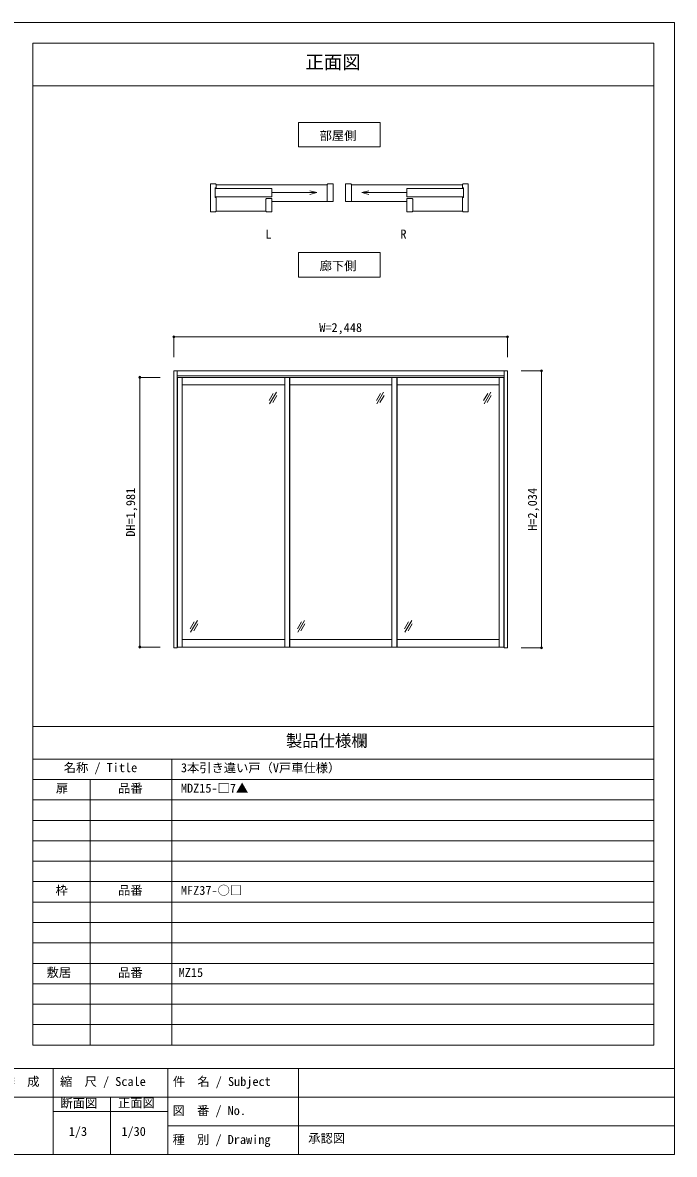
# Model space of a CAD drawing. Units: millimetres on the paper, enlarged 5 times, with parts at other scales. Extents: x -992 to 1008, y -685 to 700.
# Drawn here: x 210 to 1008, y -685 to 700 of the extents above; entities that cross this region are included whole.
import ezdxf
from ezdxf.enums import TextEntityAlignment as Align

# ---------------------------------------------------------------- set-up
doc = ezdxf.new("R2010")
doc.units = ezdxf.units.MM
doc.header["$LTSCALE"] = 5
doc.header["$PDMODE"] = 32
doc.header["$PDSIZE"] = 2.5
for name, color, linetype, lineweight in [('1-0_H-SYM', 7, 'Continuous', 20), ('1-1_0', 7, 'Continuous', 20), ('3-0', 7, 'Continuous', 20)]:
    doc.layers.add(name, color=color, linetype=linetype, lineweight=lineweight)
doc.styles.add('ＭＳ ゴシック', font='')
doc.styles.get('ＭＳ ゴシック').set_extended_font_data('MS Gothic')

msp = doc.modelspace()

# ---------------------------------------------------------------- linework, layer by layer
at = {"layer": '1-0_H-SYM'}
for p, q in [((222.5, -161.25), (222.5, 675)), ((222.5, -201.25), (982.5, -201.25))]:
    msp.add_line(p, q, dxfattribs=at)
at = {"layer": '1-1_0'}
for p, q in [((982.5, 675), (222.5, 675)), ((982.5, -551.25), (982.5, 675)), ((222.5, 622.5), (982.5, 622.5)), ((982.5, -161.25), (982.5, 622.5)), ((222.5, -551.25), (222.5, -161.25)), ((222.5, -161.25), (982.5, -161.25)), ((222.5, -161.25), (982.5, -161.25)), ((392.5, -551.25), (392.5, -201.25)), ((222.5, -226.25), (982.5, -226.25)), ((292.5, -551.25), (292.5, -226.25)), ((222.5, -251.25), (982.5, -251.25)), ((222.5, -276.25), (982.5, -276.25)), ((222.5, -301.25), (982.5, -301.25)), ((222.5, -326.25), (982.5, -326.25)), ((222.5, -351.25), (982.5, -351.25)), ((222.5, -376.25), (982.5, -376.25)), ((222.5, -401.25), (982.5, -401.25)), ((222.5, -426.25), (982.5, -426.25)), ((222.5, -451.25), (982.5, -451.25)), ((222.5, -476.25), (982.5, -476.25)), ((222.5, -501.25), (982.5, -501.25)), ((222.5, -526.25), (982.5, -526.25)), ((222.5, -551.25), (982.5, -551.25)), ((1007.5, -580), (-992.5, -580)), ((247.5, -580), (247.5, -685)), ((387.5, -580), (387.5, -685)), ((547.5, -580), (547.5, -685)), ((1007.5, -615), (-587.5, -615)), ((317.5, -615), (317.5, -685)), ((387.5, -632.5), (247.5, -632.5)), ((1007.5, -650), (387.5, -650))]:
    msp.add_line(p, q, dxfattribs=at)
msp.add_lwpolyline([(-992.5, -685), (1007.5, -685), (1007.5, 700), (-992.5, 700)], close=True, dxfattribs=at)
msp.add_lwpolyline([(222.5, -161.25), (222.5, 622.5), (982.5, 622.5)], dxfattribs=at)
at = {"layer": '3-0'}
for p, q in [((446.179, 502.594), (439.729, 502.594)), ((439.729, 468.394), (439.729, 502.594)), ((446.929, 501.694), (582.829, 501.694)), ((582.829, 501.844), (582.829, 481.294)), ((590.029, 481.294), (590.029, 502.594)), ((605.029, 481.294), (605.029, 502.594)), ((612.229, 501.844), (612.229, 481.294)), ((748.129, 501.694), (612.229, 501.694)), ((748.879, 502.594), (755.329, 502.594)), ((755.329, 468.394), (755.329, 502.594)), ((445.429, 497.794), (445.429, 486.019)), ((446.929, 497.794), (445.429, 497.794)), ((445.429, 496.894), (514.935, 496.894)), ((514.935, 486.994), (445.429, 486.994)), ((445.429, 486.019), (446.929, 486.019)), ((514.935, 496.894), (514.935, 486.994)), ((514.935, 491.944), (570.104, 491.944)), ((570.104, 491.944), (561.41, 494.273)), ((570.104, 491.944), (561.41, 489.614)), ((624.955, 491.944), (633.648, 494.273)), ((624.955, 491.944), (633.648, 489.614)), ((680.124, 491.944), (624.955, 491.944)), ((749.629, 496.894), (680.124, 496.894)), ((680.124, 496.894), (680.124, 486.994)), ((680.124, 486.994), (749.629, 486.994)), ((748.129, 497.794), (749.629, 497.794)), ((749.629, 486.019), (748.129, 486.019)), ((749.629, 497.794), (749.629, 486.019)), ((514.935, 468.394), (514.935, 484.594)), ((514.935, 481.294), (590.029, 481.294)), ((680.124, 481.294), (605.029, 481.294)), ((680.124, 468.394), (680.124, 484.594)), ((446.179, 468.394), (439.729, 468.394)), ((446.929, 469.294), (507.735, 469.294)), ((748.129, 469.294), (687.324, 469.294)), ((748.879, 468.394), (755.329, 468.394)), ((395.046, 315.571), (395.046, 290.571)), ((395.046, 315.571), (803.379, 315.571)), ((803.379, 315.571), (803.379, 290.571)), ((353.379, 265.905), (378.379, 265.905)), ((353.379, 265.905), (353.379, -64.095)), ((399.046, 273.905), (395.046, 273.905)), ((395.046, 273.905), (395.046, -65.095)), ((399.046, -65.095), (399.046, 273.905)), ((399.046, 273.905), (799.379, 273.905)), ((399.046, 267.905), (799.379, 267.905)), ((399.546, -64.095), (399.546, 265.905)), ((399.546, 265.905), (799.379, 265.905)), ((405.379, -64.095), (405.379, 265.905)), ((530.713, -64.095), (530.713, 265.905)), ((536.546, -64.095), (536.546, 265.905)), ((537.046, -64.095), (537.046, 265.905)), ((661.879, -64.095), (661.879, 265.905)), ((667.713, -64.095), (667.713, 265.905)), ((668.213, -64.095), (668.213, 265.905)), ((793.046, -64.095), (793.046, 265.905)), ((798.879, -64.095), (798.879, 265.905)), ((799.379, -65.095), (799.379, 273.905)), ((803.379, 273.905), (799.379, 273.905)), ((803.379, 273.905), (803.379, -65.095)), ((820.046, 273.905), (845.046, 273.905)), ((820.046, 273.905), (845.046, 273.905)), ((845.046, 273.905), (820.046, 273.905)), ((845.046, 273.905), (845.046, -65.095)), ((405.379, 256.738), (530.713, 256.738)), ((537.046, 256.738), (661.879, 256.738)), ((668.213, 256.738), (793.046, 256.738)), ((511.765, 237.651), (516.765, 246.312)), ((512.264, 233.515), (520.597, 247.948)), ((516.095, 235.151), (521.095, 243.812)), ((642.932, 237.651), (647.932, 246.312)), ((643.43, 233.515), (651.764, 247.948)), ((647.262, 235.151), (652.262, 243.812)), ((774.099, 237.651), (779.099, 246.312)), ((774.597, 233.515), (782.93, 247.948)), ((778.429, 235.151), (783.429, 243.812)), ((419.997, -33.342), (414.997, -42.002)), ((423.828, -31.705), (415.495, -46.139)), ((424.327, -35.842), (419.327, -44.502)), ((551.163, -33.342), (546.163, -42.002)), ((554.995, -31.705), (546.662, -46.139)), ((555.493, -35.842), (550.493, -44.502)), ((682.33, -33.342), (677.33, -42.002)), ((686.162, -31.705), (677.828, -46.139)), ((686.66, -35.842), (681.66, -44.502)), ((530.713, -54.929), (405.379, -54.929)), ((661.879, -54.929), (537.046, -54.929)), ((793.046, -54.929), (668.213, -54.929)), ((353.379, -64.095), (378.379, -64.095)), ((395.046, -65.095), (399.046, -65.095)), ((799.379, -64.095), (399.546, -64.095)), ((799.379, -65.095), (803.379, -65.095)), ((845.046, -65.095), (820.046, -65.095))]:
    msp.add_line(p, q, dxfattribs=at)
for points in [[(547.529, 577.966), (647.529, 577.966), (647.529, 547.966), (547.529, 547.966)], [(547.529, 388.623), (647.529, 388.623), (647.529, 418.623), (547.529, 418.623)]]:
    msp.add_lwpolyline(points, close=True, dxfattribs=at)
for points in [[(446.179, 502.594), (446.929, 501.844), (446.929, 497.794)], [(582.829, 501.844), (583.579, 502.594), (590.029, 502.594)], [(612.229, 501.844), (611.479, 502.594), (605.029, 502.594)], [(748.879, 502.594), (748.129, 501.844), (748.129, 497.794)], [(446.179, 468.394), (446.929, 469.144), (446.929, 486.019)], [(748.879, 468.394), (748.129, 469.144), (748.129, 486.019)], [(507.735, 469.144), (507.735, 483.844), (508.485, 484.594), (514.935, 484.594)], [(687.324, 469.144), (687.324, 483.844), (686.574, 484.594), (680.124, 484.594)], [(507.735, 469.144), (508.485, 468.394), (514.935, 468.394)], [(687.324, 469.144), (686.574, 468.394), (680.124, 468.394)]]:
    msp.add_lwpolyline(points, dxfattribs=at)
at = {"layer": '3-0', "color": 3}
for p in [(395.046, 315.571), (803.379, 315.571), (353.379, 265.905), (845.046, 273.905), (353.379, -64.095), (845.046, -65.095)]:
    msp.add_point(p, dxfattribs=at)

# ---------------------------------------------------------------- texts
at = {"layer": '1-0_H-SYM', "style": 'ＭＳ ゴシック'}
for s, p in [('扉', (250.667, -245.682)), ('品番', (326.833, -245.682)), ('MDZ15-□7▲', (403.667, -245.682)), ('枠', (250.333, -370.682)), ('品番', (326.833, -370.682)), ('MFZ37-○□', (403.667, -370.682)), ('敷居', (239.325, -471.18)), ('品番', (326.875, -471.25)), ('MZ15', (400.928, -471.25))]:
    msp.add_text(s, height=11, dxfattribs=at).set_placement(p, align=Align.BOTTOM_LEFT)
at = {"layer": '1-1_0', "style": 'ＭＳ ゴシック'}
for s, height, p in [('正面図', 16.5, (556.119, 638.489)), ('製品仕様欄', 14.66, (532.198, -190.536)), ('名称 / Title', 11, (260.32, -220.528)), ('3本引き違い戸（V戸車仕様）', 11, (403.667, -220.682)), ('作\u3000成', 11, (185.583, -604.606)), ('縮\u3000尺 / Scale', 11, (255.842, -604.606)), ('件\u3000名 / Subject', 11, (393.805, -604.618)), ('断面図', 11, (256.272, -631.073)), ('正面図', 11, (326.67, -630.718)), ('図\u3000番 / No.', 11, (393.387, -640.175)), ('1/3', 11, (266.458, -665.724)), ('1/30', 11, (330.833, -665.724)), ('種\u3000別 / Drawing', 11, (393.472, -675.643)), ('承認図', 11, (559.516, -674.048))]:
    msp.add_text(s, height=height, dxfattribs=at).set_placement(p, align=Align.BOTTOM_LEFT)
at = {"layer": '3-0', "style": 'ＭＳ ゴシック'}
for s, p in [('部屋側', (573.399, 552.966)), ('L', (506.959, 432.523)), ('R', (672.259, 432.523)), ('廊下側', (573.399, 393.623)), ('W=2,448', (572.963, 318.071))]:
    msp.add_text(s, height=11, dxfattribs=at).set_placement(p, align=Align.BOTTOM_LEFT)
for s, p in [('DH=1,981', (350.879, 70.905)), ('H=2,034', (842.546, 78.155))]:
    msp.add_text(s, height=11, rotation=90, dxfattribs=at).set_placement(p, align=Align.BOTTOM_LEFT)

doc.saveas('drawing.dxf')
